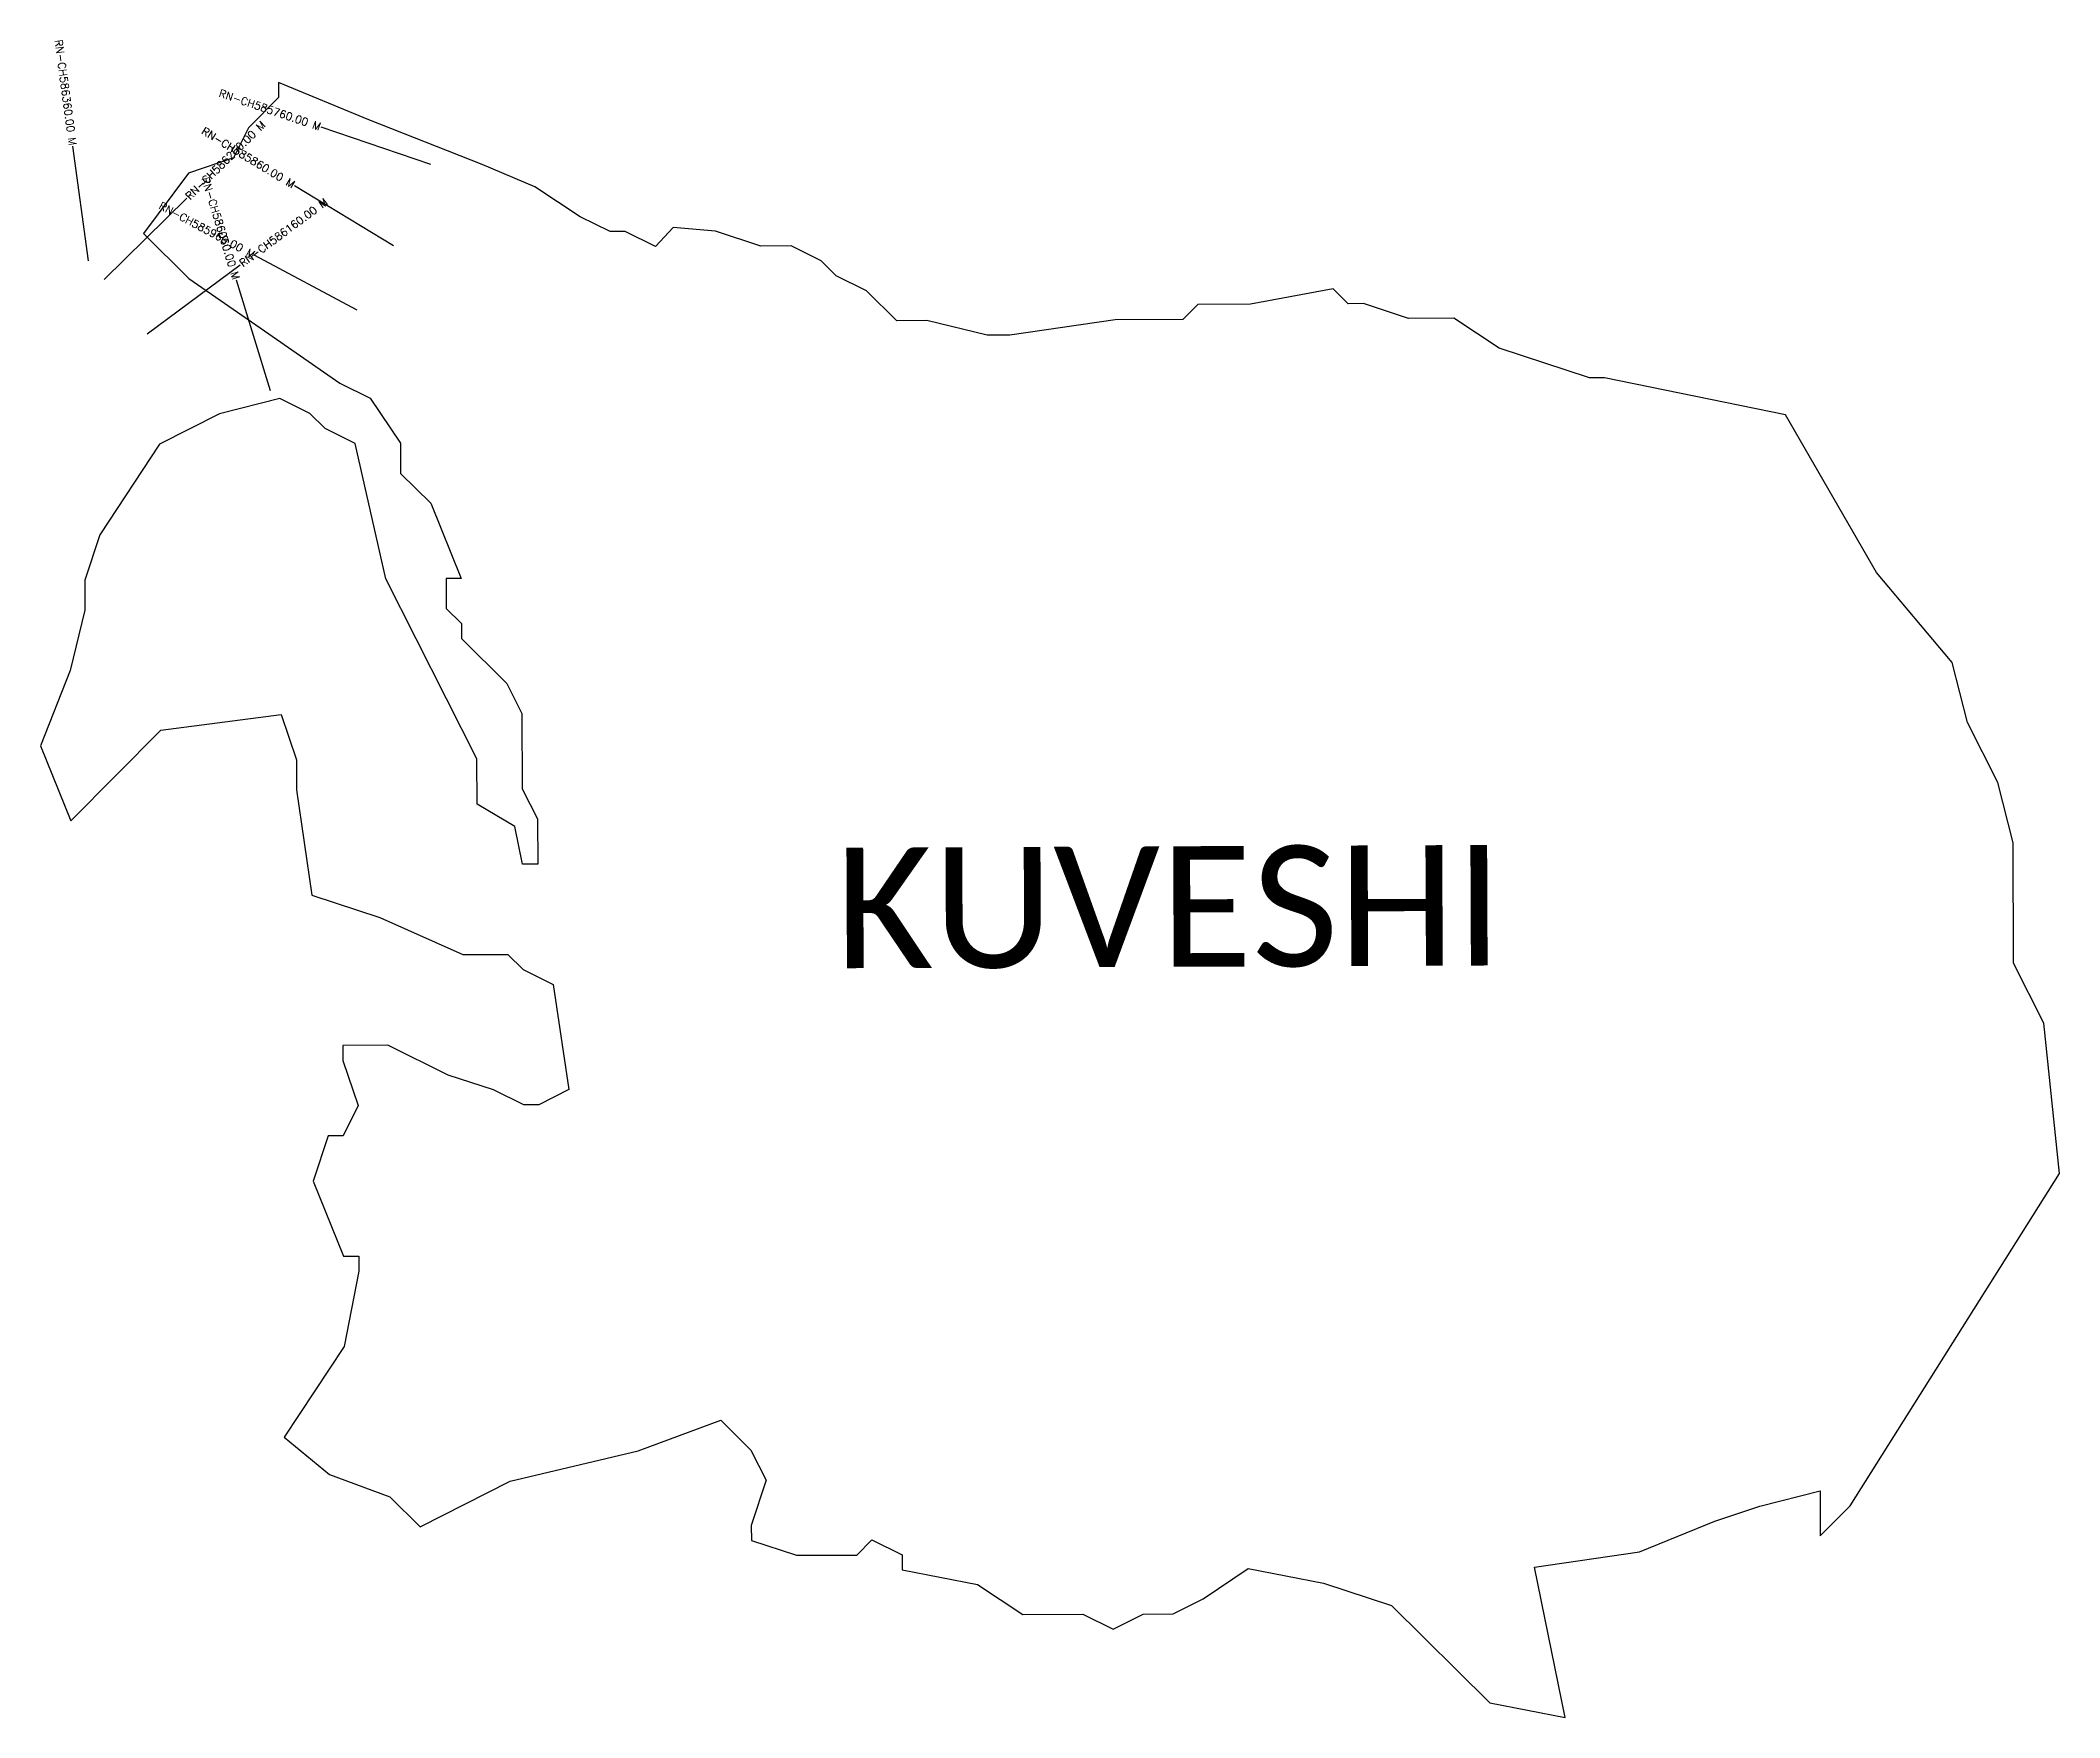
# Model space of a CAD drawing. Header units: metres. Extents: x 320296 to 326348, y 1835349 to 1837663.
# Drawn here: x 323735 to 326348, y 1835493 to 1837663 of the extents above; entities that cross this region are included whole.
import ezdxf
from ezdxf.enums import TextEntityAlignment as Align

# ---------------------------------------------------------------- set-up
doc = ezdxf.new("R2010")
doc.units = ezdxf.units.M
for name, color, linetype in [('CS', 134, 'Continuous'), ('CSMark', 6, 'Continuous'), ('VILLAGE BOUNDRY', 10, 'Continuous'), ('VILLAGE NAME', 250, 'Continuous')]:
    doc.layers.add(name, color=color, linetype=linetype)
doc.styles.get("Standard").update_dxf_attribs({"font": 'simplex.shx'})

msp = doc.modelspace()

# ---------------------------------------------------------------- linework, layer by layer
at = {"layer": 'CS'}
for p, q in [((324240.7, 1837502.7), (324098.7, 1837550.9)), ((323797.7, 1837378.1), (323777.5, 1837526.7)), ((324192.4, 1837397.6), (324064.2, 1837475.3)), ((323817.7, 1837353.9), (323924.8, 1837459)), ((323873.3, 1837283.5), (323993.7, 1837373)), ((324145, 1837314.2), (324012.7, 1837384.9)), ((324033, 1837209.7), (323989.2, 1837353.1))]:
    msp.add_line(p, q, dxfattribs=at)
at = {"layer": 'VILLAGE BOUNDRY'}
msp.add_lwpolyline([(326110.7, 1836974.9), (325993, 1837178.9), (325759, 1837226.6), (325739.5, 1837226.5), (325622.5, 1837265), (325563.9, 1837303.7), (325505.5, 1837303.4), (325447, 1837322.7), (325427.5, 1837322.6), (325407.9, 1837342), (325300.9, 1837322.1), (325232.7, 1837321.8), (325213.3, 1837302.2), (325125.7, 1837301.8), (324989.4, 1837281.8), (324960.2, 1837281.7), (324882.2, 1837300.8), (324843.3, 1837300.6), (324804.1, 1837339.4), (324765.1, 1837358.8), (324745.5, 1837378.1), (324706.5, 1837397.4), (324667.5, 1837397.3), (324609, 1837416.5), (324554.2, 1837421.1), (324531.2, 1837396.7), (324492.1, 1837416), (324472.7, 1837416), (324433.6, 1837435.2), (324375, 1837474), (324306.7, 1837502.9), (324160.4, 1837560.7), (324043.4, 1837608.9), (324043.4, 1837589.4), (324004.6, 1837550.3), (323985.3, 1837511.2), (323926.9, 1837491.5), (323868.8, 1837413.4), (323927.5, 1837355.2), (324025.2, 1837287.4), (324122.9, 1837219.7), (324161.9, 1837200.4), (324201.1, 1837142.1), (324201.3, 1837103.1), (324240.4, 1837064.3), (324279.8, 1836967.1), (324260.3, 1836967), (324260.5, 1836928.1), (324280, 1836908.7), (324280.1, 1836889.2), (324338.8, 1836831), (324358.4, 1836792.2), (324358.8, 1836694.8), (324378.5, 1836655.9), (324378.8, 1836597.4), (324359.3, 1836597.4), (324349.3, 1836646), (324300.5, 1836675), (324300.2, 1836733.5), (324182.4, 1836966.7), (324142.7, 1837141.8), (324103.7, 1837161.2), (324084.1, 1837180.5), (324045.1, 1837199.9), (323967.2, 1837180), (323889.5, 1837140.7), (323812.1, 1837023.5), (323792.9, 1836965), (323793, 1836926.1), (323773.8, 1836848.1), (323735.3, 1836750.5), (323774.7, 1836653.3), (323891.1, 1836770.7), (324046.8, 1836790.8), (324066.5, 1836732.5), (324066.7, 1836693.5), (324086.7, 1836557.2), (324174.5, 1836528.4), (324281.9, 1836480.2), (324340.3, 1836480.4), (324359.8, 1836461), (324398.9, 1836441.7), (324419, 1836305.5), (324380.1, 1836285.8), (324360.6, 1836285.7), (324321.6, 1836305.1), (324263.1, 1836324.3), (324185, 1836362.9), (324126.5, 1836362.7), (324126.6, 1836343.1), (324146.3, 1836284.8), (324127, 1836245.8), (324107.6, 1836245.7), (324088.3, 1836187.1), (324127.7, 1836090), (324147.2, 1836090.1), (324147.2, 1836070.5), (324128.2, 1835973.1), (324050.8, 1835855.9), (324109.4, 1835807.4), (324187.4, 1835778.6), (324226.6, 1835739.8), (324343.2, 1835798.7), (324508.6, 1835838.3), (324615.5, 1835877.8), (324654.7, 1835839), (324674.3, 1835800.1), (324655.1, 1835741.6), (324655.2, 1835722.1), (324713.7, 1835702.9), (324791.6, 1835703.2), (324811, 1835722.8), (324850.1, 1835703.4), (324850.1, 1835684), (324947.6, 1835664.9), (325006.2, 1835626.2), (325084.1, 1835626.6), (325123.1, 1835607.2), (325162, 1835626.9), (325200.9, 1835627), (325239.8, 1835646.7), (325298.1, 1835685.9), (325395.6, 1835666.8), (325483.3, 1835638), (325610.5, 1835511.9), (325708, 1835492.8), (325668.2, 1835687.5), (325804.4, 1835707.5), (325901.6, 1835746.9), (325960, 1835766.6), (326037.8, 1835786.4), (326038.1, 1835728), (326076.9, 1835767.1), (326347.8, 1836196.8), (326327.4, 1836391.5), (326288.2, 1836469.2), (326287.5, 1836625.1), (326267.7, 1836702.9), (326228.4, 1836780.6), (326208.6, 1836858.4)], close=True, dxfattribs=at)

# ---------------------------------------------------------------- texts
at = {"layer": 'CSMark'}
for s, rotation, p in [('RN-CH586360.00 M', 277.7369, (323777.3, 1837527.7)), ('RN-CH585760.00 M', 341.2503, (324097.7, 1837551.3)), ('RN-CH585860.00 M', 328.7633, (324063.3, 1837475.9)), ('RN-CH586060.00 M', 287.0132, (323988.9, 1837354.1)), ('RN-CH585960.00 M', 331.8922, (324011.8, 1837385.4))]:
    msp.add_text(s, height=10, rotation=rotation, dxfattribs=at).set_placement(p, align=Align.MIDDLE_RIGHT)
for s, rotation, p in [('RN-CH586260.00 M', 44.4584, (323925.5, 1837459.7)), ('RN-CH586160.00 M', 36.6094, (323994.5, 1837373.6))]:
    msp.add_text(s, height=10, rotation=rotation, dxfattribs=at).set_placement(p, align=Align.MIDDLE_LEFT)
at = {"layer": 'VILLAGE NAME', "insert": (324763.5, 1836618.6), "char_height": 155.989, "attachment_point": 1, "rotation": 0.2435}
msp.add_mtext_dynamic_manual_height_columns('{\\fCalibri|b0|i0|c0|p34;KUVESHI}', width=1432.739, gutter_width=779.9, heights=[0], dxfattribs=at)

doc.saveas('drawing.dxf')
